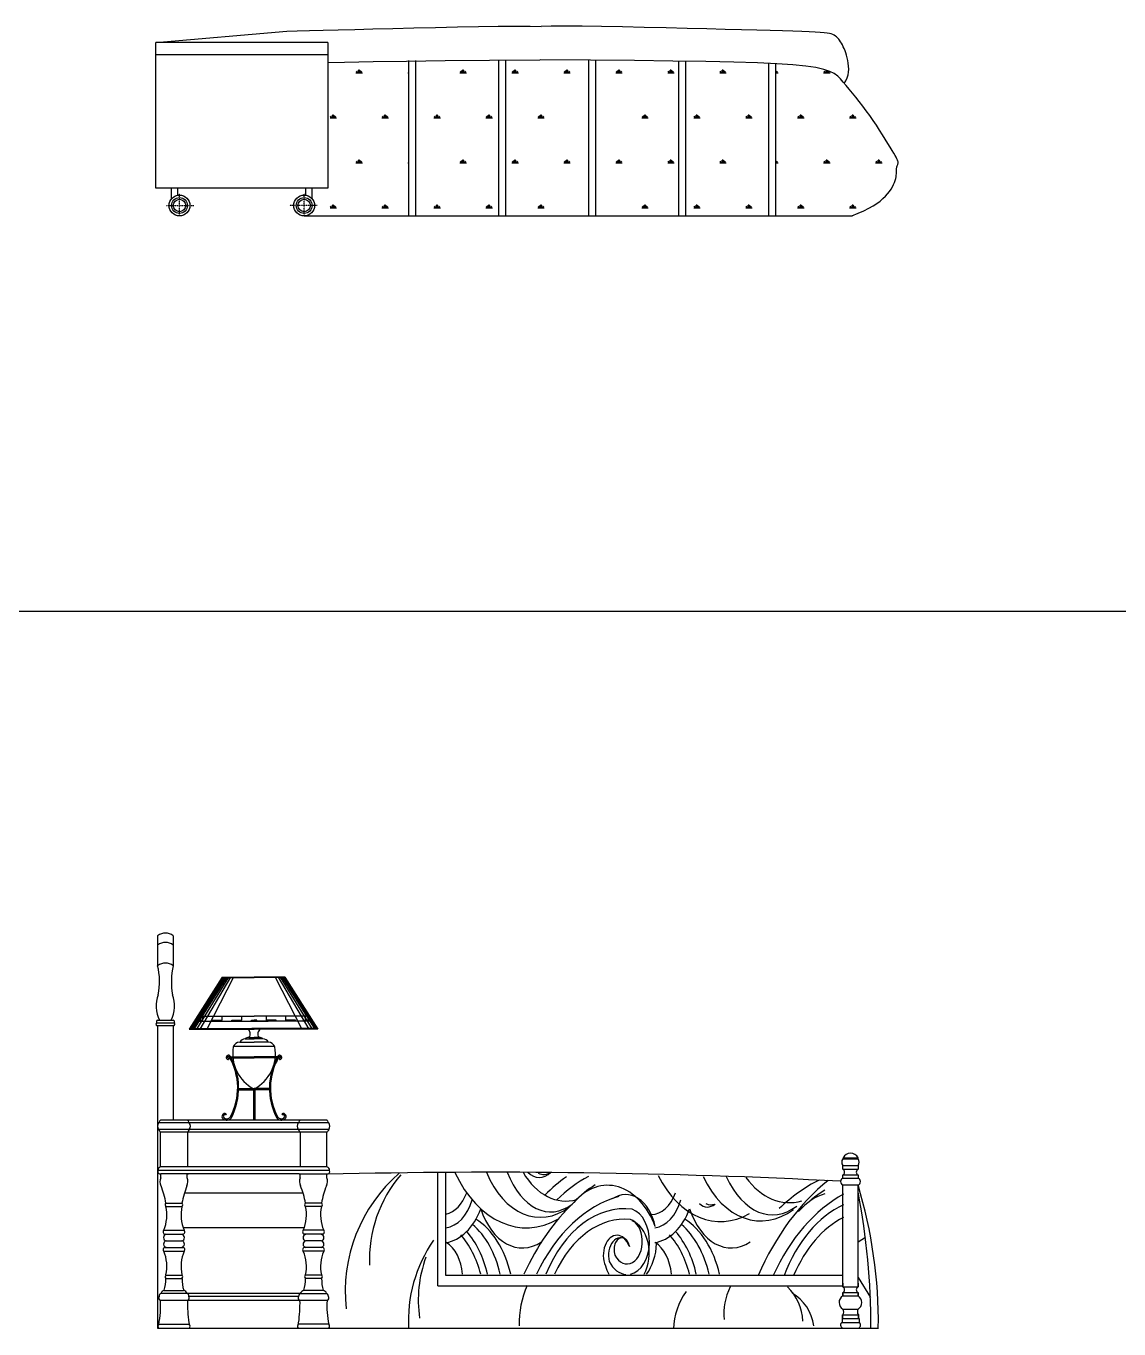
# Model space of a CAD drawing. Header units: millimetres. Extents: x 30176 to 68715, y 55479 to 72995.
# Drawn here: x 62405 to 65560, y 64050 to 67811 of the extents above; entities that cross this region are included whole.
import ezdxf

# ---------------------------------------------------------------- set-up
doc = ezdxf.new("R2010")
doc.units = ezdxf.units.MM
doc.linetypes.add('DASHED', pattern=[0.75, 0.5, -0.25])
doc.layers.add('www.cad-blocks.net', color=7, linetype='Continuous')

# ---------------------------------------------------------------- blocks, each defined once
blk = doc.blocks.new('A$C4F090FB4')
for p, q in [((0, 500), (377.4, 533)), ((377.4, 533), (408.1, 533.9)), ((408.1, 533.9), (443.1, 534.9)), ((443.1, 534.9), (482.4, 535.9)), ((482.4, 535.9), (526.1, 537)), ((526.1, 537), (574.2, 538.2)), ((574.2, 538.2), (626.6, 539.5)), ((626.6, 539.5), (683.4, 540.9)), ((683.4, 540.9), (744.2, 542.5)), ((744.2, 542.5), (807.3, 544)), ((807.3, 544), (870.4, 545.4)), ((870.4, 545.4), (931.4, 546.6)), ((931.4, 546.6), (988.2, 547.5)), ((988.2, 547.5), (1038.7, 548)), ((1038.7, 548), (1080.6, 547.8)), ((1080.6, 547.8), (1111.8, 547.1)), ((1140.9, 547.8), (1111.8, 547.1)), ((1181.2, 548), (1140.9, 547.8)), ((1230.4, 547.5), (1181.2, 548)), ((1286.5, 546.6), (1230.4, 547.5)), ((1347.1, 545.4), (1286.5, 546.6)), ((1409.9, 544), (1347.1, 545.4)), ((1472.9, 542.5), (1409.9, 544)), ((1533.7, 540.9), (1472.9, 542.5)), ((1590.5, 539.5), (1533.7, 540.9)), ((1642.9, 538.2), (1590.5, 539.5)), ((1690.9, 537), (1642.9, 538.2)), ((1734.5, 535.9), (1690.9, 537)), ((1773.6, 534.9), (1734.5, 535.9)), ((1808.4, 533.9), (1773.6, 534.9)), ((1838.7, 533), (1808.4, 533.9)), ((1864.5, 532.2), (1838.7, 533)), ((1885.9, 531.4), (1864.5, 532.2)), ((1903.4, 530.6), (1885.9, 531.4)), ((1917.5, 529.7), (1903.4, 530.6)), ((1928.6, 528.8), (1917.5, 529.7)), ((1937.3, 527.7), (1928.6, 528.8)), ((1944.1, 526.5), (1937.3, 527.7)), ((1949.4, 525.1), (1944.1, 526.5)), ((0, 80), (0, 500)), ((495.9, 500), (0, 500)), ((495.9, 500), (495.9, 80)), ((1953.9, 523.4), (1949.4, 525.1)), ((1957.9, 521.5), (1953.9, 523.4)), ((1961.5, 519.2), (1957.9, 521.5)), ((1964.9, 516.6), (1961.5, 519.2)), ((1968, 513.7), (1964.9, 516.6)), ((1971, 510.4), (1968, 513.7)), ((1973.7, 506.8), (1971, 510.4)), ((1976.4, 502.8), (1973.7, 506.8)), ((1979.1, 498.4), (1976.4, 502.8)), ((1981.7, 493.6), (1979.1, 498.4)), ((1984.3, 488.4), (1981.7, 493.6)), ((495.9, 465), (0, 465)), ((1986.8, 482.8), (1984.3, 488.4)), ((1989.3, 476.7), (1986.8, 482.8)), ((1991.5, 470.3), (1989.3, 476.7)), ((1993.7, 463.5), (1991.5, 470.3)), ((1995.6, 456.3), (1993.7, 463.5)), ((1997.3, 448.7), (1995.6, 456.3)), ((495.9, 442.4), (544.8, 443.8)), ((544.8, 443.8), (626.9, 445.5)), ((582.2, 413), (579.2, 418.2)), ((584.5, 413), (584.5, 420.5)), ((586.9, 413), (586.9, 422.4)), ((589.2, 413), (589.2, 420.5)), ((591.5, 413), (594.5, 418.2)), ((626.9, 445.5), (723.1, 446.9)), ((723.1, 446.9), (834.5, 448.1)), ((729.3, 418), (729.2, 418.2)), ((729.3, 448.2), (729.3, 0)), ((749.3, 448.3), (749.3, 0)), ((834.5, 448.1), (962.5, 449.2)), ((882.2, 413), (879.2, 418.2)), ((884.5, 413), (884.5, 420.5)), ((886.9, 413), (886.9, 422.4)), ((889.2, 413), (889.2, 420.5)), ((891.5, 413), (894.5, 418.2)), ((962.5, 449.2), (1108.3, 450.2)), ((989.3, 450.1), (989.3, 0)), ((1009.3, 450.1), (1009.3, 0)), ((1032.2, 413), (1029.2, 418.2)), ((1034.5, 413), (1034.5, 420.5)), ((1036.9, 413), (1036.9, 422.4)), ((1039.2, 413), (1039.2, 420.5)), ((1041.5, 413), (1044.5, 418.2)), ((1254.4, 449.2), (1108.8, 450.2)), ((1182.2, 413), (1179.2, 418.2)), ((1184.5, 413), (1184.5, 420.5)), ((1186.9, 413), (1186.9, 422.4)), ((1189.2, 413), (1189.2, 420.5)), ((1191.5, 413), (1194.5, 418.2)), ((1248.7, 448.3), (1248.7, 0)), ((1381.8, 448.1), (1254.4, 449.2)), ((1268.7, 448.2), (1268.7, 0)), ((1332.2, 413), (1329.2, 418.2)), ((1334.5, 413), (1334.5, 420.5)), ((1336.9, 413), (1336.9, 422.4)), ((1339.2, 413), (1339.2, 420.5)), ((1341.5, 413), (1344.5, 418.2)), ((1492.4, 446.9), (1381.8, 448.1)), ((1482.2, 413), (1479.2, 418.2)), ((1484.5, 413), (1484.5, 420.5)), ((1486.9, 413), (1486.9, 422.4)), ((1489.2, 413), (1489.2, 420.5)), ((1491.5, 413), (1494.5, 418.2)), ((1587.6, 445.5), (1492.4, 446.9)), ((1508.7, 446.7), (1508.7, 0)), ((1528.7, 446.4), (1528.7, 0)), ((1668.5, 443.8), (1587.6, 445.5)), ((1632.2, 413), (1629.2, 418.2)), ((1634.5, 413), (1634.5, 420.5)), ((1636.9, 413), (1636.9, 422.4)), ((1639.2, 413), (1639.2, 420.5)), ((1641.5, 413), (1644.5, 418.2)), ((1736.5, 441.8), (1668.5, 443.8)), ((1792.9, 439.2), (1736.5, 441.8)), ((1768.7, 440.3), (1768.7, 0)), ((1788.7, 439.4), (1788.7, 0)), ((1789.2, 413), (1789.2, 420.5)), ((1791.5, 413), (1794.5, 418.2)), ((1839, 436.1), (1792.9, 439.2)), ((1876.1, 432.4), (1839, 436.1)), ((1905.3, 428), (1876.1, 432.4)), ((1927.9, 423), (1905.3, 428)), ((1945.1, 417.2), (1927.9, 423)), ((1932.2, 413), (1929.2, 418.2)), ((1934.5, 413), (1934.5, 420.5)), ((1936.9, 413), (1936.9, 420)), ((1939.2, 413), (1939.2, 419.2)), ((1941.5, 413), (1944.2, 417.5)), ((1958.2, 410.7), (1945.1, 417.2)), ((1998.7, 440.7), (1997.3, 448.7)), ((1998.3, 406.7), (1999.6, 415.3)), ((1999.7, 432.4), (1998.7, 440.7)), ((1999.6, 415.3), (2000, 423.9)), ((2000, 423.9), (1999.7, 432.4)), ((577.5, 413), (596.2, 413)), ((727.5, 413), (729.3, 413)), ((877.5, 413), (896.2, 413)), ((1027.5, 413), (1046.2, 413)), ((1177.5, 413), (1196.2, 413)), ((1327.5, 413), (1346.2, 413)), ((1477.5, 413), (1496.2, 413)), ((1627.5, 413), (1646.2, 413)), ((1788.7, 413), (1796.2, 413)), ((1927.5, 413), (1946.2, 413)), ((1968.3, 403.4), (1958.2, 410.7)), ((1976.6, 395.2), (1968.3, 403.4)), ((1984.4, 386.3), (1976.6, 395.2)), ((1992.7, 376.4), (1984.4, 386.3)), ((1987, 381.8), (1992.1, 389.9)), ((1992.1, 389.9), (1995.8, 398.2)), ((2001.6, 365.8), (1992.7, 376.4)), ((1995.8, 398.2), (1998.3, 406.7)), ((2010.9, 354.4), (2001.6, 365.8)), ((2020.6, 342.4), (2010.9, 354.4)), ((2030.5, 329.9), (2020.6, 342.4)), ((2040.6, 316.8), (2030.5, 329.9)), ((2050.6, 303.3), (2040.6, 316.8)), ((2060.6, 289.5), (2050.6, 303.3)), ((502.5, 283.1), (521.2, 283.1)), ((507.2, 283.1), (504.2, 288.3)), ((509.5, 283.1), (509.5, 290.6)), ((511.9, 283.1), (511.9, 292.5)), ((514.2, 283.1), (514.2, 290.6)), ((516.5, 283.1), (519.5, 288.3)), ((652.5, 283.1), (671.2, 283.1)), ((657.2, 283.1), (654.2, 288.3)), ((659.5, 283.1), (659.5, 290.6)), ((661.9, 283.1), (661.9, 292.5)), ((664.2, 283.1), (664.2, 290.6)), ((666.5, 283.1), (669.5, 288.3)), ((802.5, 283.1), (821.2, 283.1)), ((807.2, 283.1), (804.2, 288.3)), ((809.5, 283.1), (809.5, 290.6)), ((811.9, 283.1), (811.9, 292.5)), ((814.2, 283.1), (814.2, 290.6)), ((816.5, 283.1), (819.5, 288.3)), ((952.5, 283.1), (971.2, 283.1)), ((957.2, 283.1), (954.2, 288.3)), ((959.5, 283.1), (959.5, 290.6)), ((961.9, 283.1), (961.9, 292.5)), ((964.2, 283.1), (964.2, 290.6)), ((966.5, 283.1), (969.5, 288.3)), ((1102.5, 283.1), (1121.2, 283.1)), ((1107.2, 283.1), (1104.2, 288.3)), ((1109.5, 283.1), (1109.5, 290.6)), ((1111.9, 283.1), (1111.9, 292.5)), ((1114.2, 283.1), (1114.2, 290.6)), ((1116.5, 283.1), (1119.5, 288.3)), ((1268.7, 286.9), (1269.5, 288.3)), ((1268.7, 283.1), (1271.2, 283.1)), ((1402.5, 283.1), (1421.2, 283.1)), ((1407.2, 283.1), (1404.2, 288.3)), ((1409.5, 283.1), (1409.5, 290.6)), ((1411.9, 283.1), (1411.9, 292.5)), ((1414.2, 283.1), (1414.2, 290.6)), ((1416.5, 283.1), (1419.5, 288.3)), ((1552.5, 283.1), (1571.2, 283.1)), ((1557.2, 283.1), (1554.2, 288.3)), ((1559.5, 283.1), (1559.5, 290.6)), ((1561.9, 283.1), (1561.9, 292.5)), ((1564.2, 283.1), (1564.2, 290.6)), ((1566.5, 283.1), (1569.5, 288.3)), ((1702.5, 283.1), (1721.2, 283.1)), ((1707.2, 283.1), (1704.2, 288.3)), ((1709.5, 283.1), (1709.5, 290.6)), ((1711.9, 283.1), (1711.9, 292.5)), ((1714.2, 283.1), (1714.2, 290.6)), ((1716.5, 283.1), (1719.5, 288.3)), ((1852.5, 283.1), (1871.2, 283.1)), ((1857.2, 283.1), (1854.2, 288.3)), ((1859.5, 283.1), (1859.5, 290.6)), ((1861.9, 283.1), (1861.9, 292.5)), ((1864.2, 283.1), (1864.2, 290.6)), ((1866.5, 283.1), (1869.5, 288.3)), ((2002.5, 283.1), (2021.2, 283.1)), ((2007.2, 283.1), (2004.2, 288.3)), ((2009.5, 283.1), (2009.5, 290.6)), ((2011.9, 283.1), (2011.9, 292.5)), ((2014.2, 283.1), (2014.2, 290.6)), ((2016.5, 283.1), (2019.5, 288.3)), ((2070.4, 275.5), (2060.6, 289.5)), ((2079.9, 261.4), (2070.4, 275.5)), ((2088.9, 247.6), (2079.9, 261.4)), ((2097.5, 234.1), (2088.9, 247.6)), ((2105.5, 221.3), (2097.5, 234.1)), ((2112.9, 209.4), (2105.5, 221.3)), ((2119.4, 198.6), (2112.9, 209.4)), ((2125.1, 189.1), (2119.4, 198.6)), ((2129.9, 181.2), (2125.1, 189.1)), ((577.5, 153.2), (596.2, 153.2)), ((582.2, 153.2), (579.2, 158.4)), ((584.5, 153.2), (584.5, 160.7)), ((586.9, 153.2), (586.9, 162.6)), ((589.2, 153.2), (589.2, 160.7)), ((591.5, 153.2), (594.5, 158.4)), ((727.5, 153.2), (729.3, 153.2)), ((729.3, 158.2), (729.2, 158.4)), ((877.5, 153.2), (896.2, 153.2)), ((882.2, 153.2), (879.2, 158.4)), ((884.5, 153.2), (884.5, 160.7)), ((886.9, 153.2), (886.9, 162.6)), ((889.2, 153.2), (889.2, 160.7)), ((891.5, 153.2), (894.5, 158.4)), ((1027.5, 153.2), (1046.2, 153.2)), ((1032.2, 153.2), (1029.2, 158.4)), ((1034.5, 153.2), (1034.5, 160.7)), ((1036.9, 153.2), (1036.9, 162.6)), ((1039.2, 153.2), (1039.2, 160.7)), ((1041.5, 153.2), (1044.5, 158.4)), ((1177.5, 153.2), (1196.2, 153.2)), ((1182.2, 153.2), (1179.2, 158.4)), ((1184.5, 153.2), (1184.5, 160.7)), ((1186.9, 153.2), (1186.9, 162.6)), ((1189.2, 153.2), (1189.2, 160.7)), ((1191.5, 153.2), (1194.5, 158.4)), ((1327.5, 153.2), (1346.2, 153.2)), ((1332.2, 153.2), (1329.2, 158.4)), ((1334.5, 153.2), (1334.5, 160.7)), ((1336.9, 153.2), (1336.9, 162.6)), ((1339.2, 153.2), (1339.2, 160.7)), ((1341.5, 153.2), (1344.5, 158.4)), ((1477.5, 153.2), (1496.2, 153.2)), ((1482.2, 153.2), (1479.2, 158.4)), ((1484.5, 153.2), (1484.5, 160.7)), ((1486.9, 153.2), (1486.9, 162.6)), ((1489.2, 153.2), (1489.2, 160.7)), ((1491.5, 153.2), (1494.5, 158.4)), ((1627.5, 153.2), (1646.2, 153.2)), ((1632.2, 153.2), (1629.2, 158.4)), ((1634.5, 153.2), (1634.5, 160.7)), ((1636.9, 153.2), (1636.9, 162.6)), ((1639.2, 153.2), (1639.2, 160.7)), ((1641.5, 153.2), (1644.5, 158.4)), ((1788.7, 153.2), (1796.2, 153.2)), ((1789.2, 153.2), (1789.2, 160.7)), ((1791.5, 153.2), (1794.5, 158.4)), ((1927.5, 153.2), (1946.2, 153.2)), ((1932.2, 153.2), (1929.2, 158.4)), ((1934.5, 153.2), (1934.5, 160.7)), ((1936.9, 153.2), (1936.9, 162.6)), ((1939.2, 153.2), (1939.2, 160.7)), ((1941.5, 153.2), (1944.5, 158.4)), ((2077.5, 153.2), (2096.2, 153.2)), ((2082.2, 153.2), (2079.2, 158.4)), ((2084.5, 153.2), (2084.5, 160.7)), ((2086.9, 153.2), (2086.9, 162.6)), ((2089.2, 153.2), (2089.2, 160.7)), ((2091.5, 153.2), (2094.5, 158.4)), ((2133.7, 174.6), (2129.9, 181.2)), ((2136.8, 169.2), (2133.7, 174.6)), ((2139.1, 164.8), (2136.8, 169.2)), ((2140.8, 161.2), (2139.1, 164.8)), ((2141.9, 158.3), (2140.8, 161.2)), ((2142.5, 155.9), (2141.9, 158.3)), ((2142.1, 149.9), (2142.5, 151.8)), ((2142.7, 153.8), (2142.5, 155.9)), ((2142.5, 151.8), (2142.7, 153.8)), ((2136.7, 112.8), (2137.4, 117.4)), ((2137.4, 117.4), (2137.7, 121.6)), ((2137.7, 121.6), (2137.8, 125.4)), ((2137.8, 132), (2137.9, 134.8)), ((2137.8, 128.8), (2137.8, 132)), ((2137.8, 125.4), (2137.8, 128.8)), ((2137.9, 134.8), (2138.1, 137.4)), ((2138.1, 137.4), (2138.6, 139.8)), ((2138.6, 139.8), (2139.2, 142)), ((2139.2, 142), (2140, 144.1)), ((2140, 144.1), (2140.7, 146.1)), ((2140.7, 146.1), (2141.5, 148)), ((2141.5, 148), (2142.1, 149.9)), ((495.9, 80), (0, 80)), ((45, 49.3), (45, 80)), ((63, 59.6), (63, 80)), ((432.9, 59.6), (432.9, 80)), ((450.9, 49.3), (450.9, 80)), ((2117.7, 70.5), (2122.4, 77.3)), ((2122.4, 77.3), (2126.3, 84)), ((2126.3, 84), (2129.6, 90.4)), ((2129.6, 90.4), (2132.2, 96.6)), ((2132.2, 96.6), (2134.2, 102.4)), ((2134.2, 102.4), (2135.7, 107.8)), ((2135.7, 107.8), (2136.7, 112.8)), ((2081.2, 36), (2090.7, 42.9)), ((2090.7, 42.9), (2098.9, 49.8)), ((2098.9, 49.8), (2106, 56.7)), ((2106, 56.7), (2112.3, 63.6)), ((2112.3, 63.6), (2117.7, 70.5)), ((427.9, 0), (2010.4, 0)), ((427.9, 0), (449.8, 0)), ((502.5, 23.3), (521.2, 23.3)), ((507.2, 23.3), (504.2, 28.5)), ((509.5, 23.3), (509.5, 30.8)), ((511.9, 23.3), (511.9, 32.7)), ((514.2, 23.3), (514.2, 30.8)), ((516.5, 23.3), (519.5, 28.5)), ((652.5, 23.3), (671.2, 23.3)), ((657.2, 23.3), (654.2, 28.5)), ((659.5, 23.3), (659.5, 30.8)), ((661.9, 23.3), (661.9, 32.7)), ((664.2, 23.3), (664.2, 30.8)), ((666.5, 23.3), (669.5, 28.5)), ((802.5, 23.3), (821.2, 23.3)), ((807.2, 23.3), (804.2, 28.5)), ((809.5, 23.3), (809.5, 30.8)), ((811.9, 23.3), (811.9, 32.7)), ((814.2, 23.3), (814.2, 30.8)), ((816.5, 23.3), (819.5, 28.5)), ((952.5, 23.3), (971.2, 23.3)), ((957.2, 23.3), (954.2, 28.5)), ((959.5, 23.3), (959.5, 30.8)), ((961.9, 23.3), (961.9, 32.7)), ((964.2, 23.3), (964.2, 30.8)), ((966.5, 23.3), (969.5, 28.5)), ((1102.5, 23.3), (1121.2, 23.3)), ((1107.2, 23.3), (1104.2, 28.5)), ((1109.5, 23.3), (1109.5, 30.8)), ((1111.9, 23.3), (1111.9, 32.7)), ((1114.2, 23.3), (1114.2, 30.8)), ((1116.5, 23.3), (1119.5, 28.5)), ((1268.7, 27.1), (1269.5, 28.5)), ((1268.7, 23.3), (1271.2, 23.3)), ((1402.5, 23.3), (1421.2, 23.3)), ((1407.2, 23.3), (1404.2, 28.5)), ((1409.5, 23.3), (1409.5, 30.8)), ((1411.9, 23.3), (1411.9, 32.7)), ((1414.2, 23.3), (1414.2, 30.8)), ((1416.5, 23.3), (1419.5, 28.5)), ((1552.5, 23.3), (1571.2, 23.3)), ((1557.2, 23.3), (1554.2, 28.5)), ((1559.5, 23.3), (1559.5, 30.8)), ((1561.9, 23.3), (1561.9, 32.7)), ((1564.2, 23.3), (1564.2, 30.8)), ((1566.5, 23.3), (1569.5, 28.5)), ((1702.5, 23.3), (1721.2, 23.3)), ((1707.2, 23.3), (1704.2, 28.5)), ((1709.5, 23.3), (1709.5, 30.8)), ((1711.9, 23.3), (1711.9, 32.7)), ((1714.2, 23.3), (1714.2, 30.8)), ((1716.5, 23.3), (1719.5, 28.5)), ((1852.5, 23.3), (1871.2, 23.3)), ((1857.2, 23.3), (1854.2, 28.5)), ((1859.5, 23.3), (1859.5, 30.8)), ((1861.9, 23.3), (1861.9, 32.7)), ((1864.2, 23.3), (1864.2, 30.8)), ((1866.5, 23.3), (1869.5, 28.5)), ((2002.5, 23.3), (2021.2, 23.3)), ((2007.2, 23.3), (2004.2, 28.5)), ((2008.6, 0), (2027.1, 7.5)), ((2009.5, 23.3), (2009.5, 30.8)), ((2011.9, 23.3), (2011.9, 32.7)), ((2014.2, 23.3), (2014.2, 30.8)), ((2016.5, 23.3), (2019.5, 28.5)), ((2027.1, 7.5), (2043.4, 14.8)), ((2043.4, 14.8), (2057.7, 21.9)), ((2057.7, 21.9), (2070.3, 29)), ((2070.3, 29), (2081.2, 36))]:
    blk.add_line(p, q)
at = {"linetype": 'DASHED', "ltscale": 0.05}
for p, q in [((68, 0), (68, 65.2)), ((427.9, 0), (427.9, 65.2)), ((30.9, 30), (109.5, 30)), ((465, 30), (386.4, 30))]:
    blk.add_line(p, q, dxfattribs=at)
for centre, radius in [((68, 30), 30), ((68, 30), 23), ((68, 30), 18), ((427.9, 30), 30), ((427.9, 30), 23), ((427.9, 30), 18)]:
    blk.add_circle(centre, radius)
blk = doc.blocks.new('A$C2CD021C9')
for p, q in [((4.9, 1135), (4.9, 1048.2)), ((49.9, 1135), (49.9, 1048.2)), ((191.5, 1015.4), (96.1, 865.6)), ((191.5, 1015.4), (283.3, 1015.4)), ((372.4, 1015.4), (283.3, 1015.4)), ((372.4, 1015.4), (467.8, 865.6)), ((135.3, 891.6), (135.3, 903)), ((191.4, 891.6), (191.4, 903)), ((247.6, 891.6), (247.6, 903)), ((2.7, 883.8), (52.1, 883.8)), ((4.9, 891.2), (49.9, 891.2)), ((4.9, 874.5), (4.9, 2.6)), ((49.9, 874.5), (4.9, 874.5)), ((49.9, 874.5), (49.9, 602.6)), ((112.6, 891.6), (135.3, 891.6)), ((138.7, 865.6), (283.3, 865.6)), ((163.4, 891.6), (191.4, 891.6)), ((163.4, 888.1), (163.4, 891.6)), ((219.5, 891.6), (247.6, 891.6)), ((219.5, 888.1), (219.5, 891.6)), ((275.7, 891.6), (283.3, 891.6)), ((275.7, 888.1), (275.7, 891.6)), ((467.8, 865.6), (277.1, 865.6)), ((209.3, 781.6), (209.7, 777.8)), ((357, 781.6), (356.6, 777.8)), ((238.8, 694), (327.5, 694)), ((238.8, 690.2), (283.3, 690.2)), ((281.3, 693.7), (281.3, 602.6)), ((327.5, 694), (283.3, 694)), ((327.5, 690.2), (283.3, 690.2)), ((285.1, 693.6), (285.1, 602.6)), ((493.5, 602.6), (13.4, 602.6)), ((202.4, 621.2), (200.9, 617.8)), ((285.1, 602.6), (281.3, 602.6)), ((363.8, 621.2), (365.4, 617.8)), ((499.1, 594.6), (7.8, 594.6)), ((499.1, 575.6), (7.8, 575.6)), ((493.8, 567.6), (13.1, 567.6)), ((13.1, 467.6), (13.1, 567.6)), ((91, 567.6), (91, 467.6)), ((415.9, 567.6), (415.9, 467.6)), ((493.8, 467.6), (493.8, 567.6)), ((1983.9, 493.9), (1983.9, 491)), ((2026.8, 491), (2026.9, 491)), ((2026.9, 491), (2026.9, 493.9)), ((500.8, 457.6), (6.2, 457.6)), ((493.8, 467.6), (13.1, 467.6)), ((813.8, 124.6), (813.8, 451.6)), ((837.3, 154), (837.3, 451.7)), ((1982.9, 460.9), (1982.9, 471.8)), ((2026.8, 471.8), (2026.8, 460.9)), ((2026.8, 471.8), (2026.9, 471.8)), ((93.6, 447.6), (13.8, 447.6)), ((13.8, 435.9), (13.8, 447.6)), ((413.4, 447.6), (90.4, 447.6)), ((90.4, 435.9), (90.4, 447.6)), ((413.4, 447.6), (493.2, 447.6)), ((416.6, 435.9), (416.6, 447.6)), ((493.2, 435.9), (493.2, 447.6)), ((1982.9, 434.7), (1982.9, 444.8)), ((1982.9, 121.3), (1982.9, 415.5)), ((2026.8, 444.8), (2026.8, 434.7)), ((2026.8, 434.7), (2026.9, 434.7)), ((2026.8, 121.3), (2026.8, 415.5)), ((2026.8, 415.5), (2026.9, 415.5)), ((82.4, 392.6), (424.6, 392.6)), ((28.9, 363.3), (75.2, 363.3)), ((29, 353.5), (75.1, 353.5)), ((478, 363.3), (431.7, 363.3)), ((478, 353.5), (431.8, 353.5)), ((22.7, 284.6), (81.5, 284.6)), ((25.4, 273.2), (78.7, 273.2)), ((78.5, 292.6), (428.4, 292.6)), ((484.3, 284.6), (425.5, 284.6)), ((481.5, 273.2), (428.3, 273.2)), ((2048, 263.9), (2026.8, 250.5)), ((24.6, 235.1), (79.5, 235.1)), ((29.5, 254.2), (74.7, 254.2)), ((482.4, 235.1), (427.4, 235.1)), ((477.5, 254.2), (432.3, 254.2)), ((22.7, 224.5), (81.5, 224.5)), ((484.3, 224.5), (425.5, 224.5)), ((29, 155.6), (75.1, 155.6)), ((478, 155.6), (431.8, 155.6)), ((1982.9, 153.8), (837.3, 154)), ((28.9, 145.8), (75.2, 145.8)), ((478, 145.8), (431.7, 145.8)), ((813.8, 124.6), (1982.9, 124.6)), ((1982.7, 121.4), (2027.1, 121.4)), ((1982.9, 132.2), (1982.9, 121.3)), ((2026.8, 148.1), (2062.5, 90.6)), ((2026.8, 132.2), (2026.8, 121.3)), ((2026.8, 132.2), (2026.9, 132.2)), ((12.9, 82.6), (494, 82.6)), ((89.6, 102.7), (14.5, 102.7)), ((24.1, 111.3), (80, 111.3)), ((417.1, 102.6), (89.8, 102.6)), ((411.9, 93.9), (95, 93.9)), ((417.3, 102.7), (492.4, 102.7)), ((482.8, 111.3), (426.9, 111.3)), ((1982.9, 105.2), (1982.9, 95.1)), ((1982.9, 95.1), (1982.9, 105.2)), ((1982.9, 105.2), (2026.8, 105.2)), ((1982.9, 95.1), (2026.9, 95.1)), ((2026.8, 95.1), (2026.8, 105.2)), ((2026.8, 105.2), (2026.8, 95.1)), ((2026.8, 95.1), (2026.9, 95.1)), ((1981.9, 40.8), (1981.9, 29.9)), ((1981.9, 29.9), (1981.9, 40.7)), ((1981.9, 40.7), (2028.5, 40.7)), ((1982.9, 56.9), (2026.8, 56.9)), ((2028.5, 40.8), (2028.5, 29.9)), ((2028.5, 29.9), (2028.5, 40.7)), ((4.9, 2.6), (2085.5, 2.6)), ((8.2, 13.3), (96, 13.3)), ((498.8, 13.3), (411, 13.3)), ((1980.6, 29.9), (1980.6, 19)), ((1980.6, 29.9), (2029.8, 29.9)), ((1980.6, 19), (2029.8, 19)), ((1981.9, 2.6), (2028.5, 2.6)), ((2029.8, 29.9), (2029.8, 19))]:
    blk.add_line(p, q)
at = {"linetype": 'ByBlock', "ltscale": 5000}
for p, q in [((194, 1015.4), (98.3, 865.2)), ((195.8, 1015.4), (100.4, 865.6)), ((198.5, 1015.4), (103, 865.6)), ((201.1, 1015.4), (105.7, 865.6)), ((204.7, 1015.4), (109.2, 865.6)), ((209.4, 1015.4), (116.8, 865.6)), ((215.3, 1015.4), (127, 865.6)), ((224.1, 1015.4), (147.3, 865.6)), ((344.1, 1015.4), (420.9, 865.6)), ((352.9, 1015.4), (441.2, 865.6)), ((358.8, 1015.4), (451.3, 865.6)), ((363.5, 1015.4), (458.9, 865.6)), ((367.1, 1015.4), (462.5, 865.6)), ((368, 1015.4), (463.4, 865.6)), ((368.9, 1015.4), (464.3, 865.6)), ((369.7, 1015.4), (465.2, 865.6)), ((191.5, 1013.9), (283.3, 1013.9)), ((373.3, 1013.9), (283.3, 1013.9)), ((119.9, 903), (283.3, 903)), ((444, 903), (283.3, 903)), ((319, 891.6), (319, 903)), ((375.1, 891.6), (375.1, 903)), ((431.3, 891.6), (431.3, 903)), ((96.1, 865.6), (264.9, 865.6)), ((97, 867.1), (323.8, 867.1)), ((110.4, 888.1), (323.8, 888.1)), ((463.4, 867.1), (277.1, 867.1)), ((290.9, 891.6), (283.3, 891.6)), ((453.5, 888.1), (283.3, 888.1)), ((290.9, 888.1), (290.9, 891.6)), ((347, 891.6), (319, 891.6)), ((347, 888.1), (347, 891.6)), ((403.2, 891.6), (375.1, 891.6)), ((403.2, 888.1), (403.2, 891.6)), ((451.3, 891.6), (431.3, 891.6)), ((242, 827.4), (283.3, 827.4)), ((257.9, 837.3), (283.3, 837.2)), ((268.4, 841), (283.3, 840.9)), ((298.1, 841), (283.3, 840.9)), ((308.6, 837.3), (283.3, 837.2)), ((324.6, 827.4), (283.3, 827.4)), ((343.1, 814.9), (223.5, 814.9)), ((215.2, 785.7), (351.1, 785.7)), ((217.2, 782), (283.3, 782)), ((351.1, 785.7), (283.3, 785.7)), ((349.1, 782), (283.3, 782))]:
    blk.add_line(p, q, dxfattribs=at)
at = {"linetype": 'Continuous'}
for p, q in [((1982.9, 491), (2026.9, 491)), ((1983.9, 493.9), (2026.9, 493.9)), ((1982.7, 461), (2027.1, 461)), ((1982.9, 471.8), (2026.9, 471.8)), ((1982.9, 444.8), (2026.8, 444.8)), ((1982.9, 434.7), (2026.9, 434.7)), ((1982.9, 415.5), (2026.9, 415.5))]:
    blk.add_line(p, q, dxfattribs=at)
for centre, radius, start, end in [((27.4, 1105.4), 37.2, 52.7866, 127.2134), ((27.4, 1078.4), 37.2, 52.7866, 127.2134), ((27.4, 1018.6), 37.2, 52.7866, 127.2134), ((-184.2, 1002.1), 194.6, 348.909, 13.7171), ((239, 1002.1), 194.6, 166.2829, 191.091), ((91.9, 932), 91.2, 159.0343, 206.6025), ((-37.2, 932), 91.2, 333.3975, 20.9657), ((4.9, 879.4), 4.89, 116.4058, 269.8315), ((5.6, 886.9), 4.32, 100.1163, 227.4477), ((49.1, 886.9), 4.32, 312.5523, 79.8837), ((49.9, 879.4), 4.89, 270.1685, 63.5942), ((254.9, 851.1), 17.6, 325.6014, 55.651), ((311.6, 851.1), 17.6, 124.349, 214.3986), ((242.3, 806.9), 20.4, 90.9754, 159.1082), ((257.9, 819.5), 17.8, 90, 153.8109), ((267.3, 827.5), 13.6, 85.2699, 133.6097), ((299.2, 827.5), 13.6, 46.3903, 94.7301), ((308.6, 819.5), 17.8, 26.1891, 90), ((324.3, 806.9), 20.4, 20.8918, 89.0246), ((209.1, 784), 6.16, 32.0735, 275.454), ((336, 794.3), 114.5, 169.9962, 242.6044), ((230.6, 794.3), 114.5, 297.3956, 10.0038), ((357.2, 784), 6.16, 264.546, 147.9265), ((209.1, 784), 2.42, 32.0735, 275.454), ((60.4, 695.3), 175.6, 331.461, 30.8136), ((53.5, 695.1), 185.3, 332.3858, 29.8079), ((512.8, 695.1), 185.3, 150.1921, 207.6142), ((505.9, 695.3), 175.6, 149.1864, 208.539), ((357.2, 784), 2.42, 264.546, 147.9265), ((13.9, 599.9), 2.68, 100.7984, 164.9842), ((90.2, 599.9), 2.68, 15.0158, 79.2016), ((199, 613.4), 8.49, 66.2695, 227.016), ((204.6, 619.4), 16.6, 227.0772, 322.3729), ((199, 613.4), 4.75, 66.2695, 227.016), ((204.5, 619.2), 12.7, 226.9126, 322.2806), ((361.7, 619.4), 16.6, 217.6271, 312.9228), ((361.8, 619.2), 12.7, 217.7194, 313.0874), ((367.3, 613.4), 8.49, 312.984, 113.7305), ((367.3, 613.4), 4.75, 312.984, 113.7305), ((416.7, 599.9), 2.68, 100.7984, 164.9842), ((493, 599.9), 2.68, 15.0158, 79.2016), ((21.7, 585.1), 16.9, 145.6843, 214.3157), ((5.4, 600), 5.94, 293.6015, 5.9776), ((4.1, 569.5), 7.13, 4.0724, 58.2419), ((14, 570.3), 2.84, 182.7618, 252.4722), ((90.1, 570.3), 2.84, 287.5278, 357.2382), ((98.7, 600), 5.94, 174.0224, 246.3985), ((100.1, 569.5), 7.13, 121.7581, 175.9276), ((82.4, 585.1), 16.9, 325.6843, 34.3157), ((424.5, 585.1), 16.9, 145.6843, 214.3157), ((408.2, 600), 5.94, 293.6015, 5.9776), ((406.9, 569.5), 7.13, 4.0724, 58.2419), ((416.8, 570.3), 2.84, 182.7618, 252.4722), ((492.9, 570.3), 2.84, 287.5278, 357.2382), ((501.5, 600), 5.94, 174.0224, 246.3985), ((502.9, 569.5), 7.13, 121.7581, 175.9276), ((485.2, 585.1), 16.9, 325.6843, 34.3157), ((1995.4, 481.4), 15.7, 142.5334, 217.4666), ((2005.4, 483), 24.1, 26.9048, 153.1131), ((2015.1, 481.4), 15.2, 320.817, 39.183), ((12.2, 454.2), 6.86, 150.9844, 283.5611), ((14.6, 459.1), 8.6, 99.939, 190.2048), ((494.8, 454.2), 6.86, 256.4389, 29.0156), ((492.3, 459.1), 8.6, 349.7952, 80.061), ((972.7, -18856.5), 19308.7, 87.01988, 91.41999), ((1978.4, 452.5), 9.58, 298.4959, 63.2217), ((2031.4, 452.5), 9.58, 116.7783, 241.5041), ((39.9, 425.5), 28.2, 158.2318, 206.0757), ((64.2, 425.5), 28.2, 333.9243, 21.7682), ((92, 454.2), 6.86, 256.4389, 283.5611), ((415, 454.2), 6.86, 256.4389, 283.5611), ((442.7, 425.5), 28.2, 158.2318, 206.0757), ((467, 425.5), 28.2, 333.9243, 21.7682), ((998, 108.3), 451.5, 130.9199, 186.3371), ((994, 199.9), 377.6, 139.5307, 182.3713), ((1986.9, 425.1), 10.4, 112.6267, 247.3733), ((2023.6, 425.1), 10.1, 288.7349, 71.2651), ((709.9, 18), 1375.6, 359.3557, 16.7965), ((-234.3, 314.8), 267.6, 10.4283, 21.5392), ((338.4, 314.8), 267.6, 158.4608, 169.5717), ((168.5, 314.8), 267.6, 10.4283, 21.5392), ((741.2, 314.8), 267.6, 158.4608, 169.5717), ((-84.1, 329.1), 115.7, 337.3691, 12.1433), ((32.6, 358.4), 6.13, 127.3274, 233.7688), ((188.2, 329.1), 115.7, 167.8567, 202.6309), ((71.5, 358.4), 6.13, 306.2312, 52.6726), ((318.7, 329.1), 115.7, 337.3691, 12.1433), ((435.4, 358.4), 6.13, 127.3274, 233.7688), ((591, 329.1), 115.7, 167.8567, 202.6309), ((474.3, 358.4), 6.13, 306.2312, 52.6726), ((27.6, 279.8), 6.93, 135.6737, 288.3405), ((31.6, 263.6), 9.71, 100.3775, 257.536), ((76.5, 279.8), 6.93, 251.6595, 44.3263), ((72.6, 263.6), 9.71, 282.464, 79.6225), ((430.4, 279.8), 6.93, 135.6737, 288.3405), ((434.4, 263.6), 9.71, 100.3775, 257.536), ((479.3, 279.8), 6.93, 251.6595, 44.3263), ((475.4, 263.6), 9.71, 282.464, 79.6225), ((27.2, 229.2), 6.52, 66.395, 225.9885), ((31.5, 244.7), 9.71, 102.3657, 259.7208), ((72.6, 244.7), 9.71, 280.2792, 77.6343), ((76.9, 229.2), 6.52, 314.0115, 113.605), ((430, 229.2), 6.52, 66.395, 225.9885), ((434.3, 244.7), 9.71, 102.3657, 259.7208), ((475.4, 244.7), 9.71, 280.2792, 77.6343), ((479.7, 229.2), 6.52, 314.0115, 113.605), ((1139.4, 22.9), 410.7, 145.4003, 183.2011), ((-84.1, 180), 115.7, 347.8568, 22.631), ((188.2, 180), 115.7, 157.369, 192.1432), ((318.7, 180), 115.7, 347.8568, 22.631), ((591, 180), 115.7, 157.369, 192.1432), ((1132.9, 81.8), 375.5, 160.5681, 187.7044), ((32.6, 150.7), 6.13, 126.2312, 232.6726), ((71.5, 150.7), 6.13, 307.3274, 53.7688), ((435.4, 150.7), 6.13, 126.2312, 232.6726), ((474.3, 150.7), 6.13, 307.3274, 53.7688), ((-108, 147.2), 136.9, 344.8385, 359.4383), ((212.2, 147.2), 136.9, 180.5617, 195.1615), ((294.8, 147.2), 136.9, 344.8385, 359.4383), ((615, 147.2), 136.9, 180.5617, 195.1615), ((1334.1, 14.6), 285.4, 157.0677, 181.1168), ((1810.6, 43.3), 171.3, 152.9184, 185.4852), ((1720.4, 15), 147.7, 2.8942, 46.0509), ((1978.4, 112.9), 9.58, 298.4959, 63.2217), ((2031.4, 112.9), 9.58, 116.7783, 241.5041), ((15, 89.6), 7.35, 143.3767, 253.333), ((-254.2, 66.1), 267.6, 348.6082, 3.5152), ((19.1, 93.9), 9.92, 117.3364, 179.2458), ((27.2, 98.3), 13.4, 103.1108, 161.0056), ((75.5, 95.6), 16.3, 25.1788, 74.1409), ((85.1, 93.9), 9.92, 0.7542, 62.6636), ((498.4, 74.5), 407.3, 178.8693, 187.9694), ((89.1, 89.6), 7.35, 286.667, 36.6233), ((417.9, 89.6), 7.35, 143.3767, 253.333), ((8.6, 74.5), 407.3, 352.0306, 1.1307), ((421.9, 93.9), 9.92, 117.3364, 179.2458), ((431.4, 95.6), 16.3, 105.8591, 154.8212), ((479.8, 98.3), 13.4, 18.9944, 76.8892), ((487.9, 93.9), 9.92, 0.7542, 62.6636), ((761.1, 66.1), 267.6, 176.4848, 191.3918), ((491.9, 89.6), 7.35, 286.667, 36.6233), ((1687.4, -4.5), 193.1, 144.4215, 178.6631), ((1769.9, -9.2), 130.7, 7.9957, 59.4545), ((1994.3, 76), 22.2, 120.8991, 239.5092), ((2015.2, 76), 22.4, 301.3016, 58.6984), ((1971.9, 49), 13.6, 322.1833, 35.056), ((2039.8, 49.5), 14.9, 150.2682, 216.1236), ((13.3, 7.6), 7.67, 131.6108, 220.6454), ((358.3, 66.1), 267.6, 190.3539, 191.3918), ((90.9, 7.6), 7.67, 319.3546, 48.3892), ((416.1, 7.6), 7.67, 131.6108, 220.6454), ((148.7, 66.1), 267.6, 348.6082, 349.6461), ((493.7, 7.6), 7.67, 319.3546, 48.3892), ((1985.4, 11.1), 9.23, 121.1121, 247.9723), ((2025, 11.1), 9.23, 292.0277, 58.8879)]:
    blk.add_arc(centre, radius, start, end)
blk.add_arc((40.8, 8.7), 2023.3, 359.8247, 11.0203, dxfattribs=at)
for centre, major_axis, ratio, start_param, end_param in [((1069.4, 659.8), (0, -368), 0.68, -0.970633, 0.378107), ((1110, 589.2), (0, -266.9), 0.68, -1.031812, 0.476403), ((1143.2, 617.8), (-5.4, -280), 0.56205, -0.927048, 0.415009), ((1183, 608.3), (0, 239.2), 0.68, 2.282983, 3.339184), ((1106.6, 526.4), (0, 89), 0.68, 2.560577, 3.726131), ((1119.2, 530.1), (0, -84.1), 0.68, 6.008353, 6.647252), ((1123.6, 488.2), (0, 43.4), 0.68, 3.732151, 3.772865), ((1370.7, -142.7), (0, 642.5), 0.68, 6.721772, 6.887077), ((1390.4, -144), (0, -620.1), 0.68, 3.484329, 3.728616), ((1303.9, 183.2), (0, 231.3), 0.68, 5.218121, 6.949396), ((1388.8, -5.8), (0, 457.5), 0.68, 0.398953, 0.625379), ((1630, 641), (0, -331.2), 0.68, 5.353628, 6.661293), ((1746.6, 612), (0, -300.3), 0.68, -0.959029, 0.476403), ((1783.9, 644.2), (-6, -315), 0.56205, -0.853074, 0.415009), ((1828.7, 633.5), (0, 269.1), 0.68, 2.386714, 3.339184), ((2201.9, -286.7), (0, 811.7), 0.68, 0.494026, 0.997084), ((2062.1, -233.7), (0, -697.6), 0.68, 3.458078, 3.728616), ((826.9, 447), (0, 116.5), 0.68, 3.272942, 4.229533), ((1404.8, -160.8), (0, 552.1), 0.68, 0.184213, 0.954936), ((1355.8, 255.6), (0, 132.2), 0.68, 5.021624, 6.723255), ((1429.8, 447), (0, 116.5), 0.68, 3.14258, 4.229533), ((2060.2, -78.2), (0, 514.7), 0.68, 0.378672, 0.625379), ((1964.7, 134.4), (0, 260.2), 0.68, 6.475719, 6.949396), ((829.6, 423.7), (0, 132.1), 0.68, 3.227058, 4.318474), ((823.9, 439.9), (0, 191.7), 0.68, 3.244645, 4.205018), ((1058.2, 429.1), (0, 195.3), 0.68, 2.006169, 3.565187), ((1469.8, -244), (0, 721.5), 0.68, 0.565948, 0.979724), ((1353.1, -43.3), (0, 390.2), 0.68, 6.20013, 7.311536), ((1360, 252.6), (0, 95.5), 0.68, 3.290129, 6.054641), ((1432.5, 423.7), (0, 132.1), 0.68, 3.227058, 4.318474), ((1426.8, 439.9), (0, 191.7), 0.68, 3.244645, 4.205018), ((1661.1, 429.1), (0, 195.3), 0.68, 2.006169, 3.565187), ((1592.5, 416), (0, 64.1), 0.68, 2.579845, 3.662057), ((1601.5, 418.8), (0, -60.6), 0.68, 5.945786, 6.559765), ((823.5, 72.4), (0, -265), 0.68, 1.900046, 2.614747), ((853.7, 72.4), (0, -265), 0.68, 1.900046, 2.742661), ((1353.7, -44.2), (0, -360.8), 0.68, 3.075003, 4.117015), ((1360, 252.6), (0, 64.8), 0.68, 2.22689, 6.054641), ((1358.4, 218.4), (0, 96.6), 0.68, 4.037894, 6.038302), ((1426.4, 72.4), (0, -265), 0.68, 1.900046, 2.614747), ((1456.6, 72.4), (0, -265), 0.68, 1.900046, 2.742661), ((2074.4, -62), (0, -405.9), 0.68, 3.473503, 4.151671), ((769.3, 62.9), (0, -265), 0.68, 1.938265, 2.479658), ((786.5, 72.4), (0, -265), 0.68, 1.900046, 2.479658), ((1330.9, 212.6), (0, -57.9), 0.68, 2.045117, 5.273507), ((1341.1, 212.1), (0, -51.1), 0.68, 2.582075, 5.068587), ((1345.3, 229.1), (0, -33.7), 0.68, 1.805856, 5.207551), ((1372.2, 62.9), (0, -265), 0.68, 1.938265, 2.479658), ((1389.4, 72.4), (0, -265), 0.68, 1.900046, 2.479658), ((809.6, 145.9), (0, 111.7), 0.68, 4.821745, 5.895886), ((1355.8, 255.6), (0, 132.2), 0.68, 3.883457, 4.643956), ((1412.5, 145.9), (0, 111.7), 0.68, 4.821745, 5.895886), ((1360, 252.6), (0, 95.5), 0.68, 2.22689, 3.089218), ((1358.4, 218.4), (0, 96.6), 0.68, 1.959527, 2.245291)]:
    blk.add_ellipse(centre, major_axis=major_axis, ratio=ratio, start_param=start_param, end_param=end_param)
for centre, major_axis, start_param, end_param in [((2131.9, -193.2), (0, 621.1), 0.356615, 0.977972), ((2073.7, -61), (0, 439), 6.586764, 7.342576)]:
    blk.add_ellipse(centre, major_axis=major_axis, ratio=0.68, start_param=start_param, end_param=end_param, dxfattribs=at)
blk = doc.blocks.new('FORMAT')
at = {"color": 155, "true_color": 0x546d8e}
blk.add_line((33904.5, 66121.8), (68715.5, 66121.8), dxfattribs=at)

msp = doc.modelspace()

# ---------------------------------------------------------------- block references
for name, p in [('A$C4F090FB4', (62780.4, 67262.9)), ('A$C2CD021C9', (62780.4, 64050.3))]:
    msp.add_blockref(name, p)
at = {"layer": 'www.cad-blocks.net'}
msp.add_blockref('FORMAT', (0, 0), dxfattribs=at)

doc.saveas('drawing.dxf')
